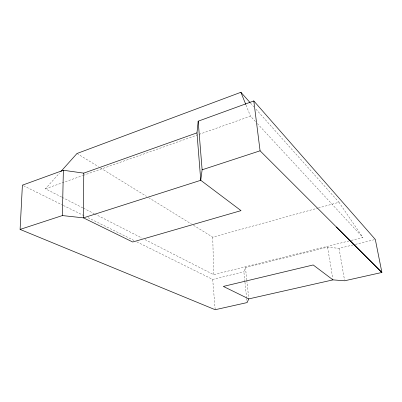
<?xml version="1.0" encoding="UTF-8"?>
<svg xmlns="http://www.w3.org/2000/svg" width="402" height="402" viewBox="0 0 402 402"><rect width="100%" height="100%" fill="white"/><g stroke="black" fill="none" stroke-linecap="round" stroke-linejoin="round"><path stroke-width="0.3" stroke-dasharray="2.01 1.51" d="M244.893 281.631L243.868 271.772L245.471 267.571L327.59 247.165L339.047 248.376L354.765 244.511M61.652 197.065L45.441 188.789L59.561 173.001M45.441 188.789L82.666 175.609M83.259 175.398L198.487 134.59M199.08 134.384L250.486 116.178L255.597 121.69M193.513 225.306L212.748 237.165L317.851 208.125M318.454 207.955L338.992 202.281L362.916 237.502L350.127 240.687M144.931 239.577L213.683 274.672L349.514 240.838M136.78 241.833L212.698 279.43L243.868 271.772M355.368 244.366L375.317 239.461M23.522 185.734L62.767 205.176M63.33 205.452L84.073 215.728M88.003 217.673L134.529 240.723M62.209 197.352L82.887 207.909M83.45 208.191L94.068 213.613M94.626 213.899L142.137 238.15M77.003 153.494L98.384 166.669M100.52 167.986L146.479 196.317M148.619 197.638L191.372 223.989M257.3 123.53L362.916 237.502M250.496 103.053L253.833 106.796M255.923 109.138L338.992 202.281M246.044 105.103L250.486 116.178M339.047 248.376L344.539 280.169M327.59 247.165L332.781 278.646M245.471 267.571L246.768 279.852M246.833 280.47L248.712 298.284M244.959 282.249L246.562 297.656M246.627 298.274L247.014 301.972M212.698 279.43L215.186 309.716M212.748 237.165L213.683 274.672"/><path stroke-width="0.6" d="M196.98 132.856L83.762 173.136L83.45 217.854L132.695 241.999L241.019 210.628L200.749 180.292L196.98 132.856L198.186 121.193L253.803 100.947L375.317 239.461L381.9 272.455L344.645 280.782L332.982 279.882L248.778 298.897L223.341 286.425L313.178 264.963L332.982 279.882M63.37 170.267L22.396 185.181L20.1 229.416L62.37 215.572L63.37 170.267L83.762 173.136M198.186 121.193L202.121 169.795L200.749 180.292L83.45 217.854L62.37 215.572M248.778 298.897L247.079 302.585L215.186 309.716L20.1 229.416M60.808 171.609L77.003 153.494L240.893 92.284L250.079 102.585M202.121 169.795L260.079 150.81L381.9 272.455L336.379 226.979M240.893 92.284L245.808 104.52M253.803 100.947L260.079 150.81"/></g></svg>
